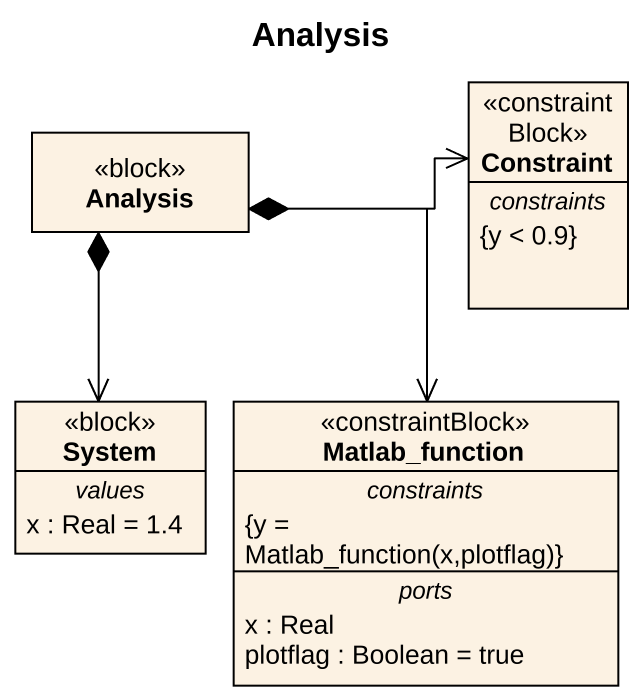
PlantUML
@startuml
title Analysis
hide circle
hide empty members
class Constraint <<constraintBlock>> {
  -- constraints --
  {y < 0.9}
}
class Analysis <<block>>
class System <<block>> {
  -- values --
  x : Real = 1.4
}
class Matlab_function <<constraintBlock>> {
  -- constraints --
  {field} {y = Matlab_function(x,plotflag)}
  -- ports --
  x : Real
  plotflag : Boolean = true
}
Constraint <-left-* Analysis
Analysis *--> System
Matlab_function <-up-* Analysis
@enduml
